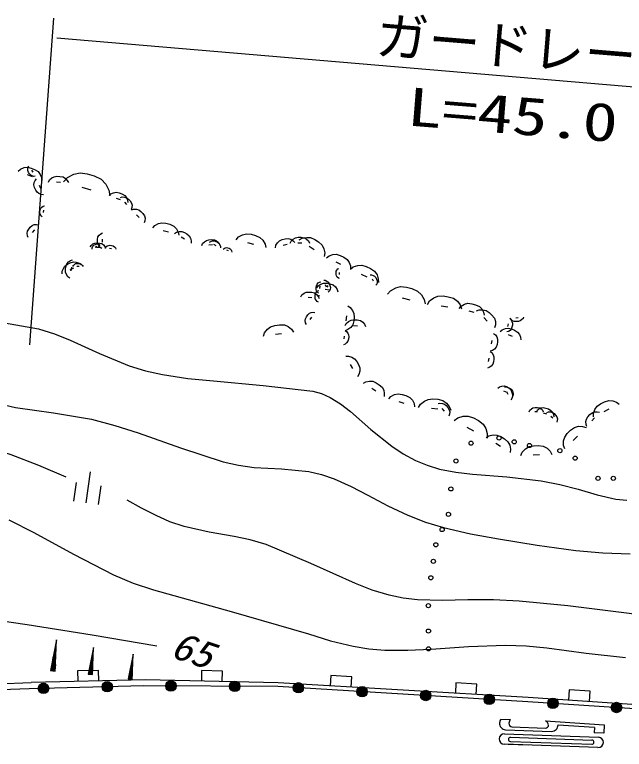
# Model space of a CAD drawing. Units: millimetres, scale not verified. Extents: x 40000 to 680000, y 20000 to 380000.
# Drawn here: x 211142 to 240331, y 297224 to 332394 of the extents above; entities that cross this region are included whole.
import ezdxf
from ezdxf.enums import TextEntityAlignment as Align

# ---------------------------------------------------------------- set-up
doc = ezdxf.new("R2010")
doc.units = ezdxf.units.MM
doc.header["$LTSCALE"] = 1000
doc.layers.add('M-BGD', color=7, linetype='Continuous', lineweight=25)
doc.styles.add('ＭＳ ゴシック', font='')
doc.styles.add('ＭＳ 明朝', font='')
doc.styles.get('ＭＳ ゴシック').set_extended_font_data('MS Gothic')
doc.styles.get('ＭＳ 明朝').set_extended_font_data('MS Mincho')

# ---------------------------------------------------------------- blocks, each defined once
blk = doc.blocks.new('BUHIN9')
at = {"color": 7, "linetype": 'Continuous', "lineweight": 25}
blk.add_lwpolyline([(-262, 426), (-688, 164), (-164, -688), (262, -426)], dxfattribs=at)
blk = doc.blocks.new('BUHIN10')
at = {"color": 7, "linetype": 'Continuous', "lineweight": 25}
blk.add_lwpolyline([(-259, 428), (-687, 169), (-169, -687), (259, -428)], dxfattribs=at)
blk = doc.blocks.new('BUHIN56')
at = {"color": 7, "linetype": 'Continuous', "lineweight": 25}
for radius in [249, 220, 191, 161, 132, 97.5, 67.5, 38.8, 7.5]:
    blk.add_circle((0, 0), radius, dxfattribs=at)
blk = doc.blocks.new('BUHIN57')
at = {"color": 7, "linetype": 'Continuous', "lineweight": 25}
for radius in [249, 220, 191, 161, 132, 97.5, 67.5, 38.8, 7.5]:
    blk.add_circle((0, 0), radius, dxfattribs=at)
blk = doc.blocks.new('BUHIN58')
at = {"color": 7, "linetype": 'Continuous', "lineweight": 25}
for radius in [249, 220, 191, 161, 132, 97.5, 67.5, 38.8, 7.5]:
    blk.add_circle((0, 0), radius, dxfattribs=at)
blk = doc.blocks.new('BUHIN59')
at = {"color": 7, "linetype": 'Continuous', "lineweight": 25}
for radius in [249, 220, 191, 161, 132, 97.5, 67.5, 38.8, 7.5]:
    blk.add_circle((0, 0), radius, dxfattribs=at)
blk = doc.blocks.new('BUHIN462')
at = {"color": 7, "linetype": 'Continuous', "lineweight": 25}
blk.add_circle((0, 0), 99.5, dxfattribs=at)
blk = doc.blocks.new('BUHIN511')
at = {"color": 7, "linetype": 'Continuous', "lineweight": 25}
blk.add_circle((0, 0), 99.5, dxfattribs=at)
blk = doc.blocks.new('BUHIN538')
at = {"color": 7, "linetype": 'Continuous', "lineweight": 25}
blk.add_circle((0, 0), 99.5, dxfattribs=at)
blk = doc.blocks.new('BUHIN539')
at = {"color": 7, "linetype": 'Continuous', "lineweight": 25}
blk.add_circle((0, 0), 99.5, dxfattribs=at)
blk = doc.blocks.new('BUHIN532')
at = {"color": 7, "linetype": 'Continuous', "lineweight": 25}
blk.add_circle((0, 0), 99.5, dxfattribs=at)
blk = doc.blocks.new('BUHIN527')
at = {"color": 7, "linetype": 'Continuous', "lineweight": 25}
blk.add_circle((0, 0), 99.5, dxfattribs=at)
blk = doc.blocks.new('BUHIN525')
at = {"color": 7, "linetype": 'Continuous', "lineweight": 25}
blk.add_circle((0, 0), 99.5, dxfattribs=at)
blk = doc.blocks.new('BUHIN473')
at = {"color": 7, "linetype": 'Continuous', "lineweight": 25}
blk.add_circle((0, 0), 99.5, dxfattribs=at)
blk = doc.blocks.new('BUHIN550')
at = {"color": 7, "linetype": 'Continuous', "lineweight": 25}
for p, q in [((-409, 465), (393, 873)), ((-668, -340), (668, 340)), ((135, -604), (937, -196))]:
    blk.add_line(p, q, dxfattribs=at)
blk = doc.blocks.new('BUHIN590')
at = {"color": 7, "linetype": 'Continuous', "lineweight": 25}
blk.add_line((-74, 62), (74, -62), dxfattribs=at)
blk.add_lwpolyline([(368, -310), (262, -356), (118, -363), (-5, -342), (-129, -269), (-239, -176), (-339, -60), (-386, 64), (-394, 197), (-368, 310)], dxfattribs=at)
blk = doc.blocks.new('BUHIN673')
at = {"color": 7, "linetype": 'Continuous', "lineweight": 25}
blk.add_line((-53, 83), (53, -83), dxfattribs=at)
blk.add_lwpolyline([(265, -414), (148, -428), (5, -391), (-109, -332), (-207, -223), (-287, -99), (-350, 45), (-357, 180), (-325, 312), (-265, 414)], dxfattribs=at)
blk = doc.blocks.new('BUHIN677')
at = {"color": 7, "linetype": 'Continuous', "lineweight": 25}
blk.add_line((-4, 117), (4, -117), dxfattribs=at)
blk.add_lwpolyline([(20, -586), (-108, -529), (-233, -404), (-313, -275), (-348, -103), (-355, 73), (-332, 259), (-257, 402), (-144, 517), (-20, 586)], dxfattribs=at)
blk = doc.blocks.new('BUHIN678')
at = {"color": 7, "linetype": 'Continuous', "lineweight": 25}
blk.add_line((-40, 123), (40, -123), dxfattribs=at)
blk.add_lwpolyline([(199, -617), (45, -595), (-125, -500), (-250, -387), (-340, -215), (-399, -30), (-431, 175), (-395, 350), (-309, 507), (-199, 617)], dxfattribs=at)
blk = doc.blocks.new('BUHIN679')
at = {"color": 7, "linetype": 'Continuous', "lineweight": 25}
blk.add_line((-78, 133), (78, -133), dxfattribs=at)
blk.add_lwpolyline([(389, -666), (205, -680), (-17, -613), (-191, -514), (-339, -337), (-456, -137), (-545, 92), (-549, 305), (-490, 509), (-389, 666)], dxfattribs=at)
blk = doc.blocks.new('BUHIN690')
at = {"color": 7, "linetype": 'Continuous', "lineweight": 25}
blk.add_line((-39, 56), (39, -56), dxfattribs=at)
blk.add_lwpolyline([(196, -280), (116, -292), (15, -271), (-65, -234), (-137, -161), (-196, -77), (-244, 21), (-253, 114), (-235, 207), (-196, 280)], dxfattribs=at)
blk = doc.blocks.new('BUHIN691')
at = {"color": 7, "linetype": 'Continuous', "lineweight": 25}
blk.add_line((-22, 84), (22, -84), dxfattribs=at)
blk.add_lwpolyline([(111, -418), (9, -398), (-101, -329), (-180, -249), (-234, -131), (-267, -6), (-281, 131), (-251, 247), (-188, 348), (-111, 418)], dxfattribs=at)
blk = doc.blocks.new('BUHIN692')
at = {"color": 7, "linetype": 'Continuous', "lineweight": 25}
blk.add_line((11, 65), (-11, -65), dxfattribs=at)
blk.add_lwpolyline([(-57, -327), (-122, -281), (-176, -197), (-206, -116), (-205, -16), (-188, 82), (-154, 182), (-96, 253), (-19, 304), (57, 327)], dxfattribs=at)

msp = doc.modelspace()

# ---------------------------------------------------------------- linework, layer by layer
at = {"layer": 'M-BGD'}
for p, q in [((212999, 332222), (211850, 316583)), ((213154, 331293), (257263, 327529)), ((211987, 324633), (211762, 324725)), ((211945, 324949), (212005, 324851)), ((213329, 324366), (213137, 324371)), ((212318, 324234), (212384, 324082)), ((214811, 323988), (214365, 324123)), ((216201, 323536), (216020, 323601)), ((216514, 323303), (216410, 323418)), ((212527, 323028), (212506, 322924)), ((217101, 322680), (216980, 322805)), ((212083, 322090), (211985, 321970)), ((218503, 321974), (218252, 322045)), ((215330, 321651), (215325, 321503)), ((219272, 321645), (219114, 321738)), ((222596, 321391), (222312, 321467)), ((224885, 321459), (224700, 321459)), ((215074, 321289), (214998, 321250)), ((215201, 321240), (215054, 321251)), ((215781, 321190), (215677, 321200)), ((220611, 321374), (220442, 321362)), ((220785, 321334), (220681, 321388)), ((221374, 321087), (221292, 321114)), ((225484, 321134), (225243, 321292)), ((226764, 320431), (226534, 320540)), ((213957, 320253), (213777, 320165)), ((213858, 320312), (213831, 320137)), ((214221, 320339), (214122, 320339)), ((226676, 320052), (226682, 319954)), ((228020, 319826), (227751, 319957)), ((228329, 319640), (228274, 319739)), ((225760, 319392), (225738, 319282)), ((226070, 319341), (226026, 319456)), ((226098, 319383), (226098, 319400)), ((226208, 319199), (226006, 319237)), ((225363, 318841), (225188, 318856)), ((225701, 318968), (225696, 318853)), ((230073, 318733), (229715, 318826)), ((231884, 318396), (231556, 318439)), ((227013, 317742), (227038, 317981)), ((233144, 318139), (232904, 318204)), ((225357, 317912), (225275, 317797)), ((233772, 317729), (233597, 317893)), ((234761, 317464), (234788, 317590)), ((235130, 317887), (235255, 317898)), ((223919, 317119), (223629, 317080)), ((226914, 316869), (226931, 317006)), ((234984, 316984), (234787, 317066)), ((233977, 316628), (234010, 316797)), ((233829, 315795), (233855, 315953)), ((227326, 315453), (227215, 315649)), ((234717, 314303), (234569, 314374)), ((234771, 314206), (234711, 314332)), ((231719, 313416), (231617, 313536)), ((239593, 313502), (239346, 313382)), ((238898, 313086), (238778, 312949)), ((233130, 312462), (232814, 312632)), ((238090, 312220), (237886, 312015)), ((234405, 311718), (234174, 311863)), ((236269, 311320), (235970, 311311)), ((212970, 301002), (213120, 302321)), ((213052, 301986), (212940, 301006)), ((213111, 301979), (213000, 300999)), ((214768, 300834), (214898, 301977)), ((212918, 301008), (212990, 301638)), ((213030, 300995), (213101, 301625)), ((214839, 301686), (214742, 300837)), ((214890, 301680), (214794, 300831)), ((216675, 300600), (216795, 301655)), ((212918, 301303), (212885, 301012)), ((213093, 301283), (213060, 300992)), ((214722, 301094), (214694, 300842)), ((214723, 300839), (214785, 301385)), ((214820, 300828), (214882, 301374)), ((214874, 301077), (214846, 300825)), ((216633, 300605), (216690, 301109)), ((216740, 301387), (216651, 300603)), ((216788, 301381), (216699, 300598)), ((216723, 300595), (216780, 301099)), ((216633, 300841), (216606, 300608)), ((216773, 300825), (216746, 300592)), ((203390, 300056), (211935, 300430)), ((217398, 300550), (211935, 300430)), ((223761, 300406), (217398, 300550)), ((235734, 299701), (223761, 300406)), ((269664, 297474), (235734, 299701)), ((234426, 298669), (234876, 298653)), ((236555, 298594), (239359, 298394)), ((234953, 298300), (236552, 298244)), ((237158, 298400), (238901, 298277)), ((238905, 298276), (238895, 298011)), ((239359, 298394), (239345, 297995)), ((234591, 297963), (239088, 297804)), ((234648, 298161), (236847, 298083)), ((239345, 297995), (238895, 298011)), ((234878, 297602), (238776, 297464)), ((234885, 297802), (238783, 297664)), ((239070, 297304), (234573, 297463)), ((235731, 297422), (234773, 297456))]:
    msp.add_line(p, q, dxfattribs=at)
for points in [[(211313, 324910), (211422, 325006), (211593, 325071), (211749, 325092), (211926, 325051), (212094, 324982), (212259, 324881), (212363, 324750), (212423, 324594), (212435, 324448)], [(212126, 324655), (212057, 324648), (211974, 324671), (211908, 324707), (211851, 324772), (211806, 324845), (211771, 324930), (211768, 325010), (211788, 325086), (211824, 325146)], [(212755, 324381), (212807, 324482), (212915, 324578), (213024, 324637), (213166, 324657), (213310, 324654), (213460, 324626), (213573, 324558), (213661, 324460), (213711, 324356)], [(213473, 324394), (213663, 324599), (213978, 324753), (214273, 324821), (214618, 324777), (214953, 324675), (215287, 324513), (215509, 324281), (215653, 323994), (215703, 323717)], [(212516, 323776), (212416, 323780), (212302, 323831), (212215, 323895), (212147, 324000), (212097, 324114), (212065, 324243), (212077, 324357), (212122, 324463), (212186, 324540)], [(215659, 323731), (215741, 323811), (215874, 323868), (215997, 323890), (216138, 323864), (216274, 323816), (216408, 323742), (216494, 323642), (216547, 323521), (216562, 323406)], [(216201, 323647), (216290, 323673), (216406, 323663), (216502, 323632), (216593, 323561), (216671, 323475), (216739, 323372), (216763, 323268), (216755, 323161), (216722, 323074)], [(212463, 322716), (212412, 322755), (212371, 322823), (212349, 322889), (212352, 322968), (212368, 323046), (212398, 323125), (212447, 323180), (212509, 323219), (212571, 323236)], [(216739, 323056), (216838, 323088), (216969, 323080), (217078, 323049), (217182, 322972), (217273, 322878), (217352, 322764), (217382, 322648), (217376, 322528), (217342, 322429)], [(211789, 321729), (211750, 321813), (211742, 321930), (211758, 322029), (211815, 322130), (211889, 322221), (211981, 322303), (212081, 322343), (212188, 322351), (212279, 322331)], [(217748, 322186), (217852, 322303), (218027, 322393), (218191, 322435), (218386, 322414), (218574, 322362), (218764, 322275), (218891, 322147), (218975, 321988), (219007, 321834)], [(215314, 321208), (215236, 321250), (215164, 321334), (215118, 321418), (215104, 321528), (215108, 321638), (215130, 321754), (215183, 321841), (215259, 321908), (215340, 321946)], [(218796, 321923), (218887, 321984), (219022, 322014), (219142, 322014), (219270, 321965), (219389, 321896), (219503, 321803), (219567, 321694), (219596, 321571), (219590, 321460)], [(221743, 321619), (221858, 321752), (222053, 321856), (222238, 321906), (222457, 321885), (222671, 321829), (222885, 321733), (223030, 321592), (223128, 321414), (223165, 321240)], [(214758, 321272), (214803, 321349), (214889, 321418), (214976, 321460), (215086, 321471), (215197, 321463), (215312, 321436), (215397, 321380), (215462, 321301), (215496, 321219)], [(220103, 321340), (220142, 321434), (220229, 321527), (220321, 321588), (220444, 321618), (220571, 321626), (220706, 321614), (220812, 321564), (220898, 321484), (220950, 321396)], [(220473, 321497), (220530, 321539), (220615, 321562), (220691, 321565), (220774, 321538), (220852, 321497), (220927, 321441), (220971, 321374), (220994, 321296), (220993, 321225)], [(224328, 321458), (224376, 321558), (224478, 321653), (224583, 321714), (224720, 321738), (224859, 321738), (225006, 321715), (225117, 321653), (225206, 321560), (225257, 321460)], [(224761, 321608), (224910, 321696), (225123, 321732), (225310, 321722), (225507, 321635), (225688, 321517), (225858, 321362), (225949, 321186), (225985, 320991), (225966, 320818)], [(214845, 321173), (214844, 321225), (214867, 321285), (214897, 321331), (214949, 321369), (215006, 321398), (215071, 321419), (215130, 321416), (215185, 321396), (215227, 321366)], [(215469, 321222), (215502, 321275), (215564, 321322), (215626, 321350), (215704, 321355), (215782, 321347), (215863, 321325), (215921, 321284), (215965, 321227), (215988, 321168)], [(221128, 321168), (221164, 321205), (221223, 321232), (221278, 321243), (221342, 321234), (221403, 321213), (221465, 321182), (221505, 321138), (221530, 321084), (221538, 321032)], [(226075, 320757), (226193, 320852), (226376, 320910), (226540, 320924), (226723, 320872), (226896, 320791), (227063, 320676), (227164, 320533), (227219, 320367), (227224, 320213)], [(213417, 319990), (213417, 320110), (213471, 320250), (213544, 320358), (213665, 320446), (213801, 320512), (213954, 320558), (214091, 320550), (214221, 320502), (214318, 320429)], [(213777, 319787), (213690, 319847), (213615, 319957), (213574, 320064), (213572, 320197), (213592, 320328), (213635, 320463), (213710, 320558), (213810, 320628), (213912, 320662)], [(213925, 320338), (213951, 320391), (214005, 320442), (214060, 320474), (214133, 320486), (214207, 320486), (214284, 320474), (214343, 320441), (214390, 320392), (214417, 320339)], [(227215, 320218), (227355, 320328), (227570, 320393), (227763, 320407), (227977, 320344), (228178, 320246), (228373, 320110), (228490, 319941), (228552, 319745), (228556, 319565)], [(226693, 319757), (226639, 319780), (226586, 319831), (226550, 319885), (226534, 319956), (226530, 320030), (226537, 320108), (226567, 320169), (226614, 320219), (226665, 320249)], [(228164, 319935), (228231, 319939), (228312, 319913), (228375, 319876), (228428, 319810), (228469, 319736), (228500, 319652), (228500, 319575), (228476, 319500), (228439, 319444)], [(225695, 319064), (225642, 319104), (225598, 319175), (225574, 319244), (225577, 319327), (225593, 319409), (225624, 319492), (225673, 319551), (225738, 319592), (225803, 319610)], [(225601, 319312), (225675, 319411), (225805, 319494), (225931, 319538), (226085, 319536), (226237, 319508), (226392, 319453), (226500, 319362), (226578, 319242), (226613, 319123)], [(225938, 319686), (226011, 319679), (226094, 319639), (226156, 319588), (226203, 319509), (226236, 319423), (226256, 319327), (226244, 319244), (226208, 319167), (226158, 319112)], [(226098, 319432), (226107, 319428), (226116, 319419), (226121, 319410), (226123, 319398), (226123, 319386), (226121, 319373), (226115, 319363), (226107, 319355), (226098, 319350)], [(228998, 319012), (229142, 319180), (229387, 319313), (229619, 319377), (229895, 319353), (230164, 319283), (230434, 319165), (230618, 318988), (230741, 318765), (230790, 318546)], [(224838, 318888), (224893, 318978), (224997, 319059), (225101, 319107), (225232, 319117), (225363, 319105), (225499, 319071), (225599, 319002), (225674, 318907), (225713, 318809)], [(225685, 318623), (225625, 318656), (225569, 318722), (225535, 318788), (225524, 318873), (225528, 318960), (225546, 319049), (225588, 319116), (225648, 319168), (225711, 319197)], [(230900, 318525), (231009, 318690), (231211, 318835), (231410, 318917), (231657, 318927), (231903, 318894), (232156, 318820), (232339, 318683), (232473, 318499), (232540, 318311)], [(227088, 318459), (227210, 318383), (227319, 318239), (227382, 318096), (227394, 317916), (227375, 317737), (227325, 317552), (227230, 317417), (227098, 317315), (226963, 317263)], [(232422, 318334), (232520, 318446), (232686, 318534), (232843, 318576), (233028, 318558), (233209, 318509), (233390, 318428), (233513, 318308), (233594, 318156), (233626, 318009)], [(225111, 317567), (225071, 317642), (225057, 317747), (225066, 317838), (225112, 317933), (225173, 318019), (225252, 318099), (225339, 318141), (225436, 318155), (225520, 318142)], [(233246, 318220), (233380, 318271), (233561, 318271), (233712, 318236), (233862, 318138), (233994, 318015), (234111, 317864), (234161, 317707), (234163, 317541), (234123, 317402)], [(209818, 317786), (212283, 317361), (213041, 317118), (213790, 316815), (215195, 316168), (216620, 315578), (217405, 315342), (218216, 315163), (219436, 314981), (220667, 314858), (223036, 314649), (225419, 314377), (225839, 314253), (226246, 314069), (226739, 313762), (227216, 313392), (228190, 312534), (229194, 311730), (229746, 311368), (230328, 311057), (230897, 310820), (231487, 310640), (232256, 310487), (233056, 310389), (234713, 310262), (236345, 310076), (237236, 309908), (238129, 309678), (239027, 309407), (239927, 309198), (240445, 309151)], [(234842, 317842), (234903, 317794), (234952, 317711), (234978, 317632), (234974, 317536), (234953, 317441), (234916, 317346), (234858, 317279), (234782, 317233), (234707, 317213)], [(235507, 317920), (235480, 317850), (235416, 317779), (235349, 317732), (235258, 317708), (235164, 317700), (235063, 317706), (234984, 317742), (234919, 317800), (234878, 317864)], [(223050, 317002), (223105, 317168), (223244, 317338), (223394, 317454), (223603, 317519), (223820, 317548), (224053, 317542), (224240, 317468), (224397, 317342), (224498, 317197)], [(226964, 317279), (227033, 317234), (227094, 317150), (227129, 317068), (227134, 316965), (227121, 316863), (227091, 316757), (227035, 316681), (226959, 316624), (226881, 316595)], [(234393, 317229), (234489, 317313), (234639, 317369), (234776, 317388), (234931, 317352), (235079, 317291), (235224, 317202), (235315, 317087), (235368, 316950), (235378, 316821)], [(234074, 317136), (234157, 317074), (234226, 316965), (234263, 316859), (234260, 316730), (234236, 316602), (234189, 316473), (234113, 316382), (234013, 316318), (233913, 316289)], [(233909, 316271), (233988, 316214), (234054, 316113), (234090, 316015), (234090, 315895), (234070, 315776), (234029, 315655), (233959, 315569), (233867, 315507), (233775, 315478)], [(226992, 316041), (227126, 316050), (227288, 315999), (227415, 315925), (227521, 315794), (227605, 315647), (227668, 315479), (227669, 315323), (227624, 315174), (227549, 315060)], [(213607, 310250), (212297, 310814), (210966, 311320), (209245, 311869), (207537, 312476), (204831, 313675), (202099, 314820), (201316, 315039), (200508, 315202), (199439, 315342), (198356, 315423), (195146, 315534), (191955, 315654)], [(234274, 314515), (234350, 314576), (234468, 314613), (234574, 314621), (234692, 314587), (234803, 314534), (234910, 314460), (234975, 314368), (235010, 314260), (235013, 314162)], [(234590, 314583), (234673, 314583), (234771, 314544), (234846, 314493), (234906, 314408), (234951, 314314), (234983, 314208), (234977, 314112), (234943, 314022), (234892, 313955)], [(210407, 313759), (211185, 313589), (213007, 313339), (214816, 313029), (215942, 312730), (217054, 312371), (219079, 311652), (221124, 310990), (221862, 310822), (222609, 310715), (223913, 310648), (225226, 310520), (225839, 310379), (226442, 310178), (227259, 309811), (228054, 309388), (229002, 308880), (229973, 308428), (230812, 308106), (231667, 307843), (232971, 307544), (234303, 307301), (236155, 306994), (238010, 306747), (239301, 306631), (240606, 306575)], [(231411, 313774), (231502, 313798), (231620, 313785), (231716, 313751), (231807, 313676), (231884, 313587), (231950, 313480), (231972, 313374), (231961, 313266), (231925, 313178)], [(238851, 313141), (238851, 313306), (238926, 313499), (239026, 313647), (239193, 313766), (239379, 313856), (239588, 313920), (239777, 313909), (239955, 313842), (240088, 313742)], [(238540, 312675), (238498, 312775), (238493, 312911), (238516, 313027), (238586, 313143), (238676, 313246), (238787, 313339), (238905, 313381), (239030, 313386), (239136, 313360)], [(232181, 312972), (232355, 313098), (232617, 313166), (232850, 313174), (233105, 313088), (233342, 312960), (233570, 312787), (233702, 312578), (233768, 312339), (233763, 312122)], [(237477, 311604), (237420, 311767), (237427, 311985), (237475, 312167), (237601, 312344), (237754, 312499), (237941, 312635), (238133, 312689), (238333, 312685), (238499, 312631)], [(233712, 312152), (233850, 312238), (234051, 312277), (234228, 312271), (234417, 312193), (234590, 312085), (234754, 311942), (234843, 311777), (234881, 311593), (234867, 311429)], [(235372, 311292), (235446, 311455), (235605, 311614), (235770, 311716), (235990, 311760), (236214, 311767), (236450, 311737), (236633, 311642), (236780, 311497), (236867, 311339)], [(241319, 303632), (239931, 303800), (237620, 304090), (235294, 304320), (234075, 304382), (232838, 304383), (231629, 304350), (230422, 304377), (229746, 304459), (229079, 304600), (228261, 304847), (227454, 305155), (225314, 306125), (223177, 307027), (222424, 307248), (221652, 307412), (220446, 307621), (219249, 307890), (218575, 308121), (217919, 308410), (217216, 308771), (216520, 309156)], [(210855, 308207), (212052, 307606), (213954, 306559), (215877, 305569), (216816, 305185), (217789, 304853), (221508, 303827), (225203, 302746), (226270, 302421), (227345, 302156), (228099, 302036), (228871, 301976), (229969, 301971), (231084, 302026), (232869, 302149), (234645, 302212), (235629, 302181), (236621, 302089), (238504, 301825), (240392, 301621)], [(206801, 303925), (211738, 303196), (214846, 302698), (217954, 302184)], [(215167, 300501), (215156, 301001), (214156, 300979), (214167, 300479)], [(221079, 300467), (221091, 300966), (220091, 300989), (220080, 300489)], [(367409, 287260), (364096, 287187), (360151, 287326), (336210, 288489), (332248, 288796), (322935, 289522), (317000, 290105), (310625, 290874), (305077, 291650), (298769, 292905), (292100, 294251), (281518, 295939), (275565, 296773), (269611, 297276), (235704, 299504), (223748, 300228), (217308, 300262), (211837, 300120), (203372, 299818)]]:
    msp.add_lwpolyline(points, dxfattribs=at)
for points in [[(213083, 300963), (213137, 302467), (212852, 300989)], [(214866, 300800), (214912, 302103), (214665, 300822)], [(216765, 300569), (216808, 301772), (216580, 300590)]]:
    msp.add_lwpolyline(points, close=True, dxfattribs=at)
for centre in [(232994, 311879), (234330, 312125), (232268, 311027), (239073, 310194), (232028, 309690)]:
    msp.add_circle(centre, 99.5, dxfattribs=at)
for centre, radius, start, end in [((234610, 298499), 250, 137.1444, 180.6212), ((235109, 298464), 300, 140.9053, 176.86), ((236413, 298329), 300, 11.3523, 61.8768), ((234657, 298461), 300, 173.193, 268.1728), ((234956, 298450), 150, 168.3736, 268.7758), ((236557, 298393), 150, 267.9735, 357.9735), ((236858, 298383), 300, 267.7197, 3.3678), ((234582, 297713), 250, 87.9735, 267.9735), ((234882, 297702), 100, 87.9735, 267.9735), ((238779, 297564), 100, 267.9735, 87.9735), ((239079, 297554), 250, 267.9735, 87.9735)]:
    msp.add_arc(centre, radius, start, end, dxfattribs=at)

# ---------------------------------------------------------------- block references
at = {"layer": 'M-BGD', "rotation": 235.07012}
for name, p in [('BUHIN590', (224094, 321364)), ('BUHIN673', (227455, 317487)), ('BUHIN677', (228334, 314431)), ('BUHIN678', (229671, 313816)), ('BUHIN679', (231252, 313527)), ('BUHIN690', (236110, 313386)), ('BUHIN691', (236546, 313294)), ('BUHIN692', (236862, 313118)), ('BUHIN532', (235060, 311945)), ('BUHIN532', (235789, 311765)), ('BUHIN527', (237247, 311525)), ('BUHIN525', (237977, 311163)), ('BUHIN550', (214655, 309767)), ('BUHIN473', (239802, 310195)), ('BUHIN539', (231910, 308475)), ('BUHIN539', (231608, 307745)), ('BUHIN538', (231306, 307015)), ('BUHIN538', (231187, 306225)), ('BUHIN511', (231067, 305435)), ('BUHIN462', (230949, 304099)), ('BUHIN462', (230952, 302884)), ('BUHIN462', (230954, 302033)), ('BUHIN9', (226754, 300230)), ('BUHIN9', (232741, 299877)), ('BUHIN59', (212522, 300138)), ('BUHIN59', (215573, 300217)), ('BUHIN58', (218625, 300255)), ('BUHIN58', (221677, 300239)), ('BUHIN57', (224727, 300169)), ('BUHIN10', (238157, 299542)), ('BUHIN57', (227773, 299984)), ('BUHIN57', (230820, 299800)), ('BUHIN57', (233866, 299615)), ('BUHIN56', (236913, 299425)), ('BUHIN56', (239958, 299224))]:
    msp.add_blockref(name, p, dxfattribs=at)

# ---------------------------------------------------------------- texts
at = {"layer": 'M-BGD', "style": 'ＭＳ ゴシック'}
msp.add_text('ガードレール', height=1833, rotation=355.3, dxfattribs=at).set_placement((228337, 329969), align=Align.BOTTOM_LEFT)
at = {"layer": 'M-BGD', "style": 'ＭＳ ゴシック', "width": 1.35}
msp.add_text('L=45.0', height=1833, rotation=355.4, dxfattribs=at).set_placement((229834, 326547), align=Align.BOTTOM_LEFT)
at = {"layer": 'M-BGD', "style": 'ＭＳ 明朝', "oblique": 15, "width": 1.1}
msp.add_text('65', height=1320, rotation=341.5, dxfattribs=at).set_placement((218396, 301293), align=Align.BOTTOM_LEFT)

doc.saveas('drawing.dxf')
